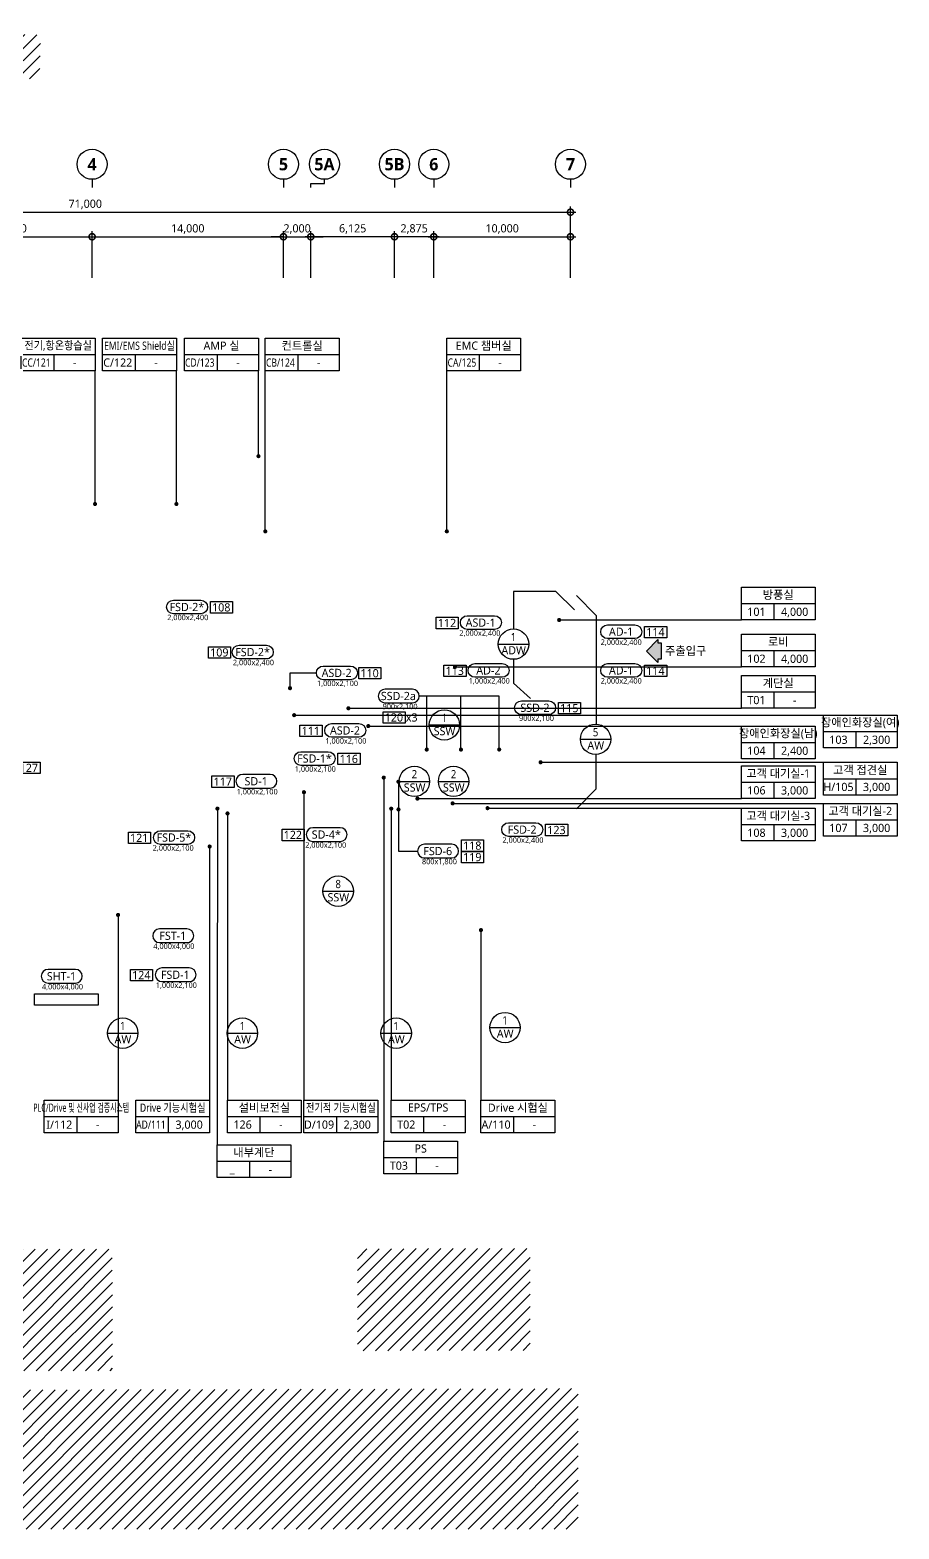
# Model space of a CAD drawing. Header units: millimetres. Extents: x 11266 to 497460, y 4200 to 113820.
# Drawn here: x 72953 to 136540, y 4200 to 113820 of the extents above; entities that cross this region are included whole.
import ezdxf
from ezdxf.enums import TextEntityAlignment as Align

# ---------------------------------------------------------------- set-up
doc = ezdxf.new("R2010")
doc.units = ezdxf.units.MM
doc.header["$LTSCALE"] = 200
doc.layers.get('DEFPOINTS').update_dxf_attribs({"color": 137})
for name, color, linetype, plot in [('# Door 사이즈', 7, 'Continuous', False), ('# 도어 넘버', 3, 'Continuous', False), ('AREA', 30, 'Continuous', False)]:
    doc.layers.add(name, color=color, linetype=linetype, plot=plot)
for name, color, linetype in [('a-TAG-1', 6, 'Continuous'), ('DIM', 7, 'Continuous'), ('HAT', 8, 'Continuous'), ('SYM', 6, 'Continuous'), ('SYM-BUB', 3, 'Continuous'), ('SYM-LEAD', 6, 'Continuous'), ('TEXT', 3, 'Continuous'), ('TEXT-NOTE', 6, 'Continuous')]:
    doc.layers.add(name, color=color, linetype=linetype)
doc.styles.add('$0$스타일1', font='malgun.ttf')
doc.styles.add('ARIAL', font='malgun.ttf')
doc.styles.add('S1', font='malgun.ttf')
doc.styles.add('맑은고딕B', font='malgunbd.ttf')
doc.styles.add('스타일1', font='malgun.ttf')
doc.styles.add('스타일2', font='malgunbd.ttf')
doc.dimstyles.new('CJA', dxfattribs={"dimscale": 300, "dimtxt": 2.7, "dimasz": 1, "dimexe": 2, "dimexo": 3, "dimgap": 1, "dimtad": 1, "dimdec": 0, "dimzin": 1, "dimdsep": 46, "dimlunit": 6, "dimtxsty": '$0$스타일1', "dimblk": 'CJDOT', "dimcen": 0.09, "dimdle": 1, "dimclrd": 256, "dimclre": 256, "dimclrt": 3, "dimadec": 0, "dimazin": 0, "dimtfac": 1, "dimtdec": 0, "dimtix": 1, "dimtmove": 2, "dimatfit": 3, "dimldrblk": 'CJDOT', "dimfxl": 1, "dimtolj": 1, "dimtzin": 1, "dimarcsym": 0})
doc.dimstyles.new('DIM-QD 1', dxfattribs={"dimtxt": 3, "dimasz": 1.5, "dimexe": 1, "dimexo": 0, "dimgap": 1, "dimtad": 1, "dimdec": 3, "dimdsep": 46, "dimlunit": 6, "dimtxsty": '$0$스타일1', "dimblk1": 'ARCHTICK', "dimblk2": 'ARCHTICK', "dimsah": 1, "dimcen": 0, "dimclrd": 256, "dimclre": 256, "dimclrt": 3, "dimazin": 2, "dimtfac": 1, "dimtdec": 3, "dimtix": 1, "dimtmove": 2, "dimatfit": 3, "dimldrblk": 'ARCHTICK', "dimfxl": 1, "dimtolj": 1, "dimtzin": 0, "dimarcsym": 0})
pattern_1 = [(45, (-42296.06, -85576.2), (-449.0128, 449.0128), [])]

# ---------------------------------------------------------------- blocks, each defined once
blk = doc.blocks.new('DN')
at = {"layer": 'SYM', "color": 6}
blk.add_lwpolyline([(12.5, 0.17, 1), (12.5, 5.17), (2.5, 5.17, 1), (2.5, 0.17)], format="xyb", close=True, dxfattribs=at)
at = {"layer": 'SYM', "color": 3, "style": '스타일1'}
blk.add_attdef('FSD-1', text='', height=3, dxfattribs=at).set_placement((7.37, 2.67), align=Align.MIDDLE_CENTER)
blk = doc.blocks.new('_ARCHTICK')
at = {"color": 0, "linetype": 'ByBlock', "const_width": 0.15}
blk.add_lwpolyline([(-0.5, -0.5), (0.5, 0.5)], dxfattribs=at)
blk = doc.blocks.new('dor&win')
at = {"layer": 'a-TAG-1', "ltscale": 0.2}
blk.add_line((-5.5, 0), (5.5, 0), dxfattribs=at)
blk.add_circle((0, 0), 5.5, dxfattribs=at)
at = {"layer": 'a-TAG-1', "color": 3, "style": 'ARIAL'}
for tag, p in [('1', (0, 2.58)), ('FSD', (0.07, -2.22))]:
    blk.add_attdef(tag, text='', height=3, dxfattribs=at).set_placement(p, align=Align.MIDDLE_CENTER)
blk = doc.blocks.new('room')
at = {"layer": 'TEXT-NOTE'}
for p, q in [((0, 0), (0, 12)), ((0, 12), (27, 12)), ((27, 12), (27, 0)), ((0, 6), (27, 6)), ((12, 0), (12, 6)), ((27, 0), (0, 0))]:
    blk.add_line(p, q, dxfattribs=at)
at = {"layer": 'TEXT-NOTE', "color": 3, "style": '스타일1'}
for tag, p in [('실명', (13.5, 9.28)), ('101', (5.53, 3.02)), ('2400', (19.5, 3))]:
    blk.add_attdef(tag, text='', height=3, dxfattribs=at).set_placement(p, align=Align.MIDDLE)
blk = doc.blocks.new('1F-H')
at = {"layer": 'HAT'}
h = blk.add_hatch(dxfattribs=at)
h.set_pattern_fill('ANSI31', color=256, scale=200)
h.set_pattern_definition([(45, (-41500, -85900), (-449.0128, 449.0128), [])])
h.paths.add_polyline_path([(32238, 27552), (17609, 27920), (17523, 23353), (29221, 23059), (29255, 24399), (32157, 24326)])
h = blk.add_hatch(dxfattribs=at)
h.set_pattern_fill('ANSI31', color=256, scale=200)
h.set_pattern_definition(pattern_1)
h.paths.add_polyline_path([(24362, -61254), (37474, -61225), (37494, -70124), (24382, -70153)])
h = blk.add_hatch(dxfattribs=at)
h.set_pattern_fill('ANSI31', color=256, scale=200)
h.set_pattern_definition(pattern_1)
h.paths.add_polyline_path([(55404, -61207), (68045, -61179), (68062, -68636), (55421, -68664)])
h = blk.add_hatch(dxfattribs=at)
h.set_pattern_fill('ANSI31', color=256, scale=200)
h.set_pattern_definition([(45, (-41403.44, 32900), (-449.0128, 449.0128), [])])
h.paths.add_polyline_path([(71570, -71430), (-29797, -71656), (-29774, -81700), (71567, -81700)])
blk = doc.blocks.new('0010')
at = {"layer": 'SYM'}
blk.add_hatch(color=1, dxfattribs=at).paths.add_polyline_path([(-135807, 344538), (-136507, 343838), (-136307, 343838), (-136307, 343638), (-135307, 343638), (-135307, 343838), (-135107, 343838)])
at = {"layer": 'SYM', "color": 1}
blk.add_lwpolyline([(-136307, 343638), (-136307, 343838), (-136507, 343838), (-135807, 344538), (-135107, 343838), (-135307, 343838), (-135307, 343638)], close=True, dxfattribs=at)
blk = doc.blocks.new('_DotSmall')
at = {"color": 0, "linetype": 'ByBlock', "const_width": 0.5}
blk.add_lwpolyline([(-0.0625, 0, 1), (0.0625, 0, 1)], format="xyb", close=True, dxfattribs=at)
blk = doc.blocks.new('*D24')
at = {"layer": 'DEFPOINTS', "color": 0, "transparency": 16777216}
for p in [(449696, 100176), (378696, 94776), (449696, 94776)]:
    blk.add_point(p, dxfattribs=at)
at = {"layer": 'DIM', "color": 7, "lineweight": -2, "transparency": 16777216}
for p, q in [((378296, 100176), (450096, 100176)), ((378696, 95376), (378696, 100576)), ((449696, 95376), (449696, 100576))]:
    blk.add_line(p, q, dxfattribs=at)
at = {"layer": 'DIM', "color": 7, "lineweight": -2, "transparency": 16777216, "xscale": 900, "yscale": 900, "zscale": 900, "rotation": 180}
blk.add_blockref('_DotSmall', (378696, 100176), dxfattribs=at)
at = {"layer": 'DIM', "color": 7, "lineweight": -2, "transparency": 16777216, "xscale": 900, "yscale": 900, "zscale": 900}
blk.add_blockref('_DotSmall', (449696, 100176), dxfattribs=at)
at = {"layer": 'DIM', "color": 3, "transparency": 16777216, "insert": (414196, 100738), "char_height": 600, "attachment_point": 5, "style": '스타일1'}
blk.add_mtext('\\A1;71,000', dxfattribs=at)
blk = doc.blocks.new('CJDOT')
blk.add_line((-2, 0), (2, 0))
at = {"const_width": 0.5}
blk.add_lwpolyline([(-0.25, 0, 1), (0.25, 0, 1)], format="xyb", close=True, dxfattribs=at)
blk = doc.blocks.new('NEW_BUB')
at = {"layer": 'SYM-BUB', "color": 6}
blk.add_line((0, 3), (0, 0), dxfattribs=at)
blk.add_circle((0, 8.5), 5.5, dxfattribs=at)
at = {"layer": 'SYM-BUB', "color": 3, "style": '스타일2'}
blk.add_attdef('X', text='', height=4.5, dxfattribs=at).set_placement((0, 8.5), align=Align.MIDDLE)
blk = doc.blocks.new('*D25')
at = {"layer": 'DEFPOINTS', "color": 0, "transparency": 16777216}
for p in [(430696, 98376), (428696, 94776), (430696, 94776)]:
    blk.add_point(p, dxfattribs=at)
at = {"layer": 'DIM', "color": 7, "lineweight": -2, "transparency": 16777216}
for p, q in [((428696, 95376), (428696, 98776)), ((430696, 95376), (430696, 98776)), ((428696, 98376), (427796, 98376)), ((428696, 98376), (430696, 98376)), ((430696, 98376), (431596, 98376))]:
    blk.add_line(p, q, dxfattribs=at)
at = {"layer": 'DIM', "color": 7, "lineweight": -2, "transparency": 16777216, "xscale": 900, "yscale": 900, "zscale": 900}
blk.add_blockref('_DotSmall', (428696, 98376), dxfattribs=at)
at = {"layer": 'DIM', "color": 7, "lineweight": -2, "transparency": 16777216, "xscale": 900, "yscale": 900, "zscale": 900, "rotation": 180}
blk.add_blockref('_DotSmall', (430696, 98376), dxfattribs=at)
at = {"layer": 'DIM', "color": 3, "transparency": 16777216, "insert": (429696, 98937), "char_height": 600, "attachment_point": 5, "style": '스타일1'}
blk.add_mtext('\\A1;2,000', dxfattribs=at)
blk = doc.blocks.new('*D26')
at = {"layer": 'DEFPOINTS', "color": 0, "transparency": 16777216}
for p in [(428696, 98376), (414696, 94776), (428696, 94776)]:
    blk.add_point(p, dxfattribs=at)
at = {"layer": 'DIM', "color": 7, "lineweight": -2, "transparency": 16777216}
for p, q in [((414696, 95376), (414696, 98776)), ((428696, 95376), (428696, 98776)), ((414296, 98376), (429096, 98376))]:
    blk.add_line(p, q, dxfattribs=at)
at = {"layer": 'DIM', "color": 7, "lineweight": -2, "transparency": 16777216, "xscale": 900, "yscale": 900, "zscale": 900, "rotation": 180}
blk.add_blockref('_DotSmall', (414696, 98376), dxfattribs=at)
at = {"layer": 'DIM', "color": 7, "lineweight": -2, "transparency": 16777216, "xscale": 900, "yscale": 900, "zscale": 900}
blk.add_blockref('_DotSmall', (428696, 98376), dxfattribs=at)
at = {"layer": 'DIM', "color": 3, "transparency": 16777216, "insert": (421696, 98938), "char_height": 600, "attachment_point": 5, "style": '스타일1'}
blk.add_mtext('\\A1;14,000', dxfattribs=at)
blk = doc.blocks.new('*D27')
at = {"layer": 'DEFPOINTS', "color": 0, "transparency": 16777216}
for p in [(414696, 98376), (402696, 94776), (414696, 94776)]:
    blk.add_point(p, dxfattribs=at)
at = {"layer": 'DIM', "color": 7, "lineweight": -2, "transparency": 16777216}
for p, q in [((402696, 95376), (402696, 98776)), ((414696, 95376), (414696, 98776)), ((402296, 98376), (415096, 98376))]:
    blk.add_line(p, q, dxfattribs=at)
at = {"layer": 'DIM', "color": 7, "lineweight": -2, "transparency": 16777216, "xscale": 900, "yscale": 900, "zscale": 900, "rotation": 180}
blk.add_blockref('_DotSmall', (402696, 98376), dxfattribs=at)
at = {"layer": 'DIM', "color": 7, "lineweight": -2, "transparency": 16777216, "xscale": 900, "yscale": 900, "zscale": 900}
blk.add_blockref('_DotSmall', (414696, 98376), dxfattribs=at)
at = {"layer": 'DIM', "color": 3, "transparency": 16777216, "insert": (408696, 98938), "char_height": 600, "attachment_point": 5, "style": '스타일1'}
blk.add_mtext('\\A1;12,000', dxfattribs=at)
blk = doc.blocks.new('*D30')
at = {"layer": 'DEFPOINTS', "color": 0, "transparency": 16777216}
for p in [(430696, 98376), (430696, 94776), (436821, 94776)]:
    blk.add_point(p, dxfattribs=at)
at = {"layer": 'DIM', "color": 7, "lineweight": -2, "transparency": 16777216}
for p, q in [((430696, 95376), (430696, 98776)), ((436821, 95376), (436821, 98776)), ((437221, 98376), (430296, 98376))]:
    blk.add_line(p, q, dxfattribs=at)
at = {"layer": 'DIM', "color": 7, "lineweight": -2, "transparency": 16777216, "xscale": 900, "yscale": 900, "zscale": 900, "rotation": 180}
blk.add_blockref('_DotSmall', (430696, 98376), dxfattribs=at)
at = {"layer": 'DIM', "color": 7, "lineweight": -2, "transparency": 16777216, "xscale": 900, "yscale": 900, "zscale": 900}
blk.add_blockref('_DotSmall', (436821, 98376), dxfattribs=at)
at = {"layer": 'DIM', "color": 3, "transparency": 16777216, "insert": (433759, 98938), "char_height": 600, "attachment_point": 5, "style": '스타일1'}
blk.add_mtext('\\A1;6,125', dxfattribs=at)
blk = doc.blocks.new('*D31')
at = {"layer": 'DEFPOINTS', "color": 0, "transparency": 16777216}
for p in [(436821, 98376), (436821, 94776), (439696, 94776)]:
    blk.add_point(p, dxfattribs=at)
at = {"layer": 'DIM', "color": 7, "lineweight": -2, "transparency": 16777216}
for p, q in [((436821, 95376), (436821, 98776)), ((439696, 95376), (439696, 98776)), ((440096, 98376), (436421, 98376))]:
    blk.add_line(p, q, dxfattribs=at)
at = {"layer": 'DIM', "color": 7, "lineweight": -2, "transparency": 16777216, "xscale": 900, "yscale": 900, "zscale": 900, "rotation": 180}
blk.add_blockref('_DotSmall', (436821, 98376), dxfattribs=at)
at = {"layer": 'DIM', "color": 7, "lineweight": -2, "transparency": 16777216, "xscale": 900, "yscale": 900, "zscale": 900}
blk.add_blockref('_DotSmall', (439696, 98376), dxfattribs=at)
at = {"layer": 'DIM', "color": 3, "transparency": 16777216, "insert": (438259, 98937), "char_height": 600, "attachment_point": 5, "style": '스타일1'}
blk.add_mtext('\\A1;2,875', dxfattribs=at)
blk = doc.blocks.new('*D33')
at = {"layer": 'DEFPOINTS', "color": 0, "transparency": 16777216}
for p in [(449696, 98376), (439696, 94776), (449696, 94776)]:
    blk.add_point(p, dxfattribs=at)
at = {"layer": 'DIM', "color": 7, "lineweight": -2, "transparency": 16777216}
for p, q in [((439696, 95376), (439696, 98776)), ((449696, 95376), (449696, 98776)), ((439296, 98376), (450096, 98376))]:
    blk.add_line(p, q, dxfattribs=at)
at = {"layer": 'DIM', "color": 7, "lineweight": -2, "transparency": 16777216, "xscale": 900, "yscale": 900, "zscale": 900, "rotation": 180}
blk.add_blockref('_DotSmall', (439696, 98376), dxfattribs=at)
at = {"layer": 'DIM', "color": 7, "lineweight": -2, "transparency": 16777216, "xscale": 900, "yscale": 900, "zscale": 900}
blk.add_blockref('_DotSmall', (449696, 98376), dxfattribs=at)
at = {"layer": 'DIM', "color": 3, "transparency": 16777216, "insert": (444696, 98938), "char_height": 600, "attachment_point": 5, "style": '스타일1'}
blk.add_mtext('\\A1;10,000', dxfattribs=at)
blk = doc.blocks.new('1F DOOR NUMBER')
at = {"layer": '# 도어 넘버', "flags": 128}
for points in [[(46277, 29117), (46277, 28277), (44658, 28277), (44658, 29117)], [(62795, 27975), (62795, 27135), (61176, 27135), (61176, 27975)], [(78044, 27309), (78044, 26469), (76425, 26469), (76425, 27309)], [(46136, 25822), (46136, 24982), (44517, 24982), (44517, 25822)], [(57130, 24300), (57130, 23460), (55510, 23460), (55510, 24300)], [(63358, 24480), (63358, 23640), (61739, 23640), (61739, 24480)], [(78044, 24480), (78044, 23640), (76425, 23640), (76425, 24480)], [(58909, 21069), (58909, 20229), (57290, 20229), (57290, 21069)], [(71742, 21749), (71742, 20909), (70122, 20909), (70122, 21749)], [(52829, 20089), (52829, 19249), (51209, 19249), (51209, 20089)], [(55610, 18037), (55610, 17197), (53990, 17197), (53990, 18037)], [(32200, 17383), (32200, 16543), (30581, 16543), (30581, 17383)], [(46389, 16374), (46389, 15534), (44770, 15534), (44770, 16374)], [(40271, 12259), (40271, 11419), (38652, 11419), (38652, 12259)], [(51516, 12477), (51516, 11637), (49896, 11637), (49896, 12477)], [(70803, 12837), (70803, 11997), (69184, 11997), (69184, 12837)], [(64643, 11696), (64643, 10856), (63024, 10856), (63024, 11696)], [(64643, 10856), (64643, 10016), (63024, 10016), (63024, 10856)], [(40429, 2225), (40429, 1385), (38809, 1385), (38809, 2225)]]:
    blk.add_lwpolyline(points, close=True, dxfattribs=at)
at = {"layer": 'DEFPOINTS', "flags": 128}
blk.add_lwpolyline([(36444, 448), (36444, -392), (31773, -392), (31773, 448)], close=True, dxfattribs=at)
at = {"layer": '# 도어 넘버', "style": '스타일1'}
for s, p in [('108', (44778, 28397)), ('112', (61296, 27255)), ('114', (76545, 26589)), ('109', (44637, 25102)), ('110', (55630, 23580)), ('113', (61859, 23760)), ('114', (76545, 23760)), ('120 x3', (57410, 20349)), ('115', (70242, 21029)), ('111', (51329, 19369)), ('116', (54110, 17317)), ('127', (30701, 16663)), ('117', (44890, 15654)), ('121', (38772, 11539)), ('122', (50016, 11757)), ('123', (69304, 12117)), ('118', (63144, 10976)), ('119', (63144, 10136)), ('124', (38929, 1505))]:
    blk.add_text(s, height=600, dxfattribs=at).set_placement(p)
blk = doc.blocks.new('축열_1층')
at = {"layer": 'SYM-BUB', "color": 6}
blk.add_lwpolyline([(-19000, 7200), (-19000, 7500), (-18000, 7500), (-18000, 7800)], dxfattribs=at)
blk.add_circle((-18000, 8900), 1100, dxfattribs=at)
at = {"layer": 'SYM-BUB'}
ref = blk.add_blockref('NEW_BUB', (-35000, 7200), dxfattribs=dict(at, xscale=200.0000000000001, yscale=200.0000000000001, zscale=200.0000000000001))
ref.add_attrib('X', '4', dxfattribs={"color": 3, "height": 900, "style": '맑은고딕B'}).set_placement((-35000, 8900), align=Align.MIDDLE)
ref = blk.add_blockref('NEW_BUB', (-21000, 7200), dxfattribs=dict(at, xscale=200.0000000000001, yscale=200.0000000000001, zscale=200.0000000000001))
ref.add_attrib('X', '5', dxfattribs={"color": 3, "height": 900, "style": '맑은고딕B'}).set_placement((-21000, 8900), align=Align.MIDDLE)
ref = blk.add_blockref('NEW_BUB', (-12875, 7200), dxfattribs=dict(at, xscale=200.0000000000001, yscale=200.0000000000001, zscale=200.0000000000001))
ref.add_attrib('X', '5B', dxfattribs={"color": 3, "height": 900, "style": '맑은고딕B'}).set_placement((-12875, 8900), align=Align.MIDDLE)
ref = blk.add_blockref('NEW_BUB', (-10000, 7200), dxfattribs=dict(at, xscale=200.0000000000001, yscale=200.0000000000001, zscale=200.0000000000001))
ref.add_attrib('X', '6', dxfattribs={"color": 3, "height": 900, "style": '맑은고딕B'}).set_placement((-10000, 8900), align=Align.MIDDLE)
ref = blk.add_blockref('NEW_BUB', (0, 7200), dxfattribs=dict(at, xscale=200.0000000000001, yscale=200.0000000000001, zscale=200.0000000000001))
ref.add_attrib('X', '7', dxfattribs={"color": 3, "height": 900, "style": '맑은고딕B'}).set_placement((0, 8900), align=Align.MIDDLE)
at = {"layer": 'SYM-BUB', "color": 3, "style": '맑은고딕B'}
blk.add_attdef('5A', text='', height=900, dxfattribs=at).set_placement((-18000, 8900), align=Align.MIDDLE)
at = {"layer": 'DIM'}
dim = blk.add_linear_dim(base=(0, 5400), p1=(-71000, 0), p2=(0, 0), angle=180, dimstyle='CJA', override={"dimscale": 200, "dimtxt": 3, "dimasz": 4.5, "dimtxsty": '스타일1', "dimblk1": 'DotSmall', "dimblk2": 'DotSmall', "dimsah": 1, "dimdle": 2, "dimclrd": 7, "dimclre": 7}, dxfattribs=at)
dim.commit()
dim.dimension.update_dxf_attribs({"geometry": '*D24', "text_midpoint": (-35500, 5962), "dimtype": 128, "insert": (-449696.1, -94776.2)})
for base, p1, p2, picture, middle in [((-35000, 3600), (-47000, 0), (-35000, 0), '*D27', (-41000, 4162)), ((-21000, 3600), (-35000, 0), (-21000, 0), '*D26', (-28000, 4162)), ((-19000, 3600), (-21000, 0), (-19000, 0), '*D25', (-20000, 4160.3)), ((0, 3600), (-10000, 0), (0, 0), '*D33', (-5000, 4162))]:
    dim = blk.add_linear_dim(base=base, p1=p1, p2=p2, dimstyle='CJA', override={"dimscale": 200, "dimtxt": 3, "dimasz": 4.5, "dimtxsty": '스타일1', "dimblk1": 'DotSmall', "dimblk2": 'DotSmall', "dimsah": 1, "dimdle": 2, "dimclrd": 7, "dimclre": 7}, dxfattribs=at)
    dim.commit()
    dim.dimension.update_dxf_attribs({"geometry": picture, "text_midpoint": middle, "insert": (-449696.1, -94776.2)})
for base, p1, p2, picture, middle in [((-19000, 3600), (-12875, 0), (-19000, 0), '*D30', (-15937.5, 4162)), ((-12875, 3600), (-10000, 0), (-12875, 0), '*D31', (-11437.5, 4160.3))]:
    dim = blk.add_linear_dim(base=base, p1=p1, p2=p2, angle=180, dimstyle='CJA', override={"dimscale": 200, "dimtxt": 3, "dimasz": 4.5, "dimtxsty": '스타일1', "dimblk1": 'DotSmall', "dimblk2": 'DotSmall', "dimsah": 1, "dimdle": 2, "dimclrd": 7, "dimclre": 7}, dxfattribs=at)
    dim.commit()
    dim.dimension.update_dxf_attribs({"geometry": picture, "text_midpoint": middle, "insert": (-449696.1, -94776.2)})

msp = doc.modelspace()

# ---------------------------------------------------------------- linework, layer by layer
at = {"layer": 'a-TAG-1'}
for points in [[(112785, 71412), (111431, 72765), (108331, 72765), (108331, 70021)], [(112935, 72465), (114391, 71009), (114391, 63058)], [(108331, 67798), (108331, 66054), (109585, 64930)], [(112935, 56870), (114391, 58326), (114391, 60839)]]:
    msp.add_lwpolyline(points, dxfattribs=at)

# ---------------------------------------------------------------- block references
at = {"layer": '# Door 사이즈'}
msp.add_blockref('1F DOOR NUMBER', (41500, 42900), dxfattribs=at)
msp.add_blockref('축열_1층', (112500, 95100)).add_auto_attribs({'5A': '5A'})
at = {"layer": 'a-TAG-1'}
ref = msp.add_blockref('dor&win', (108331, 68909), dxfattribs=dict(at, xscale=202.0202020198728, yscale=202.0202020198728, zscale=202.0202020198728))
ref.add_attrib('1', '1', dxfattribs={"color": 3, "height": 600, "style": 'S1', "width": 0.9}).set_placement((108331, 69431), align=Align.MIDDLE_CENTER)
ref.add_attrib('FSD', 'ADW', dxfattribs={"color": 3, "height": 600, "style": 'S1'}).set_placement((108345, 68460), align=Align.MIDDLE_CENTER)
ref = msp.add_blockref('dor&win', (103274, 62997), dxfattribs=dict(at, xscale=202.0202020198728, yscale=202.0202020198728, zscale=202.0202020198728))
ref.add_attrib('1', '1', dxfattribs={"color": 3, "height": 600, "style": 'S1', "width": 0.9}).set_placement((103274, 63519), align=Align.MIDDLE_CENTER)
ref.add_attrib('FSD', 'SSW', dxfattribs={"color": 3, "height": 600, "style": 'S1'}).set_placement((103288, 62548), align=Align.MIDDLE_CENTER)
ref = msp.add_blockref('dor&win', (114336, 61949), dxfattribs=dict(at, xscale=202.0202020198728, yscale=202.0202020198728, zscale=202.0202020198728))
ref.add_attrib('1', '5', dxfattribs={"color": 3, "height": 600, "style": 'S1', "width": 0.9}).set_placement((114336, 62471), align=Align.MIDDLE_CENTER)
ref.add_attrib('FSD', 'AW', dxfattribs={"color": 3, "height": 600, "style": 'S1'}).set_placement((114350, 61500), align=Align.MIDDLE_CENTER)
ref = msp.add_blockref('dor&win', (101083, 58875), dxfattribs=dict(at, xscale=202.0202020198728, yscale=202.0202020198728, zscale=202.0202020198728))
ref.add_attrib('1', '2', dxfattribs={"color": 3, "height": 600, "style": 'S1', "width": 0.9}).set_placement((101083, 59397), align=Align.MIDDLE_CENTER)
ref.add_attrib('FSD', 'SSW', dxfattribs={"color": 3, "height": 600, "style": 'S1'}).set_placement((101097, 58426), align=Align.MIDDLE_CENTER)
ref = msp.add_blockref('dor&win', (103947, 58875), dxfattribs=dict(at, xscale=202.0202020198728, yscale=202.0202020198728, zscale=202.0202020198728))
ref.add_attrib('1', '2', dxfattribs={"color": 3, "height": 600, "style": 'S1', "width": 0.9}).set_placement((103947, 59397), align=Align.MIDDLE_CENTER)
ref.add_attrib('FSD', 'SSW', dxfattribs={"color": 3, "height": 600, "style": 'S1'}).set_placement((103961, 58426), align=Align.MIDDLE_CENTER)
ref = msp.add_blockref('dor&win', (95503, 50846), dxfattribs=dict(at, xscale=202.0202020198728, yscale=202.0202020198728, zscale=202.0202020198728))
ref.add_attrib('1', '8', dxfattribs={"color": 3, "height": 600, "style": 'S1', "width": 0.9}).set_placement((95503, 51368), align=Align.MIDDLE_CENTER)
ref.add_attrib('FSD', 'SSW', dxfattribs={"color": 3, "height": 600, "style": 'S1'}).set_placement((95516, 50397), align=Align.MIDDLE_CENTER)
ref = msp.add_blockref('dor&win', (107710, 40868), dxfattribs=dict(at, xscale=202.0202020198728, yscale=202.0202020198728, zscale=202.0202020198728))
ref.add_attrib('1', '1', dxfattribs={"color": 3, "height": 600, "style": 'S1', "width": 0.9}).set_placement((107710, 41390), align=Align.MIDDLE_CENTER)
ref.add_attrib('FSD', 'AW', dxfattribs={"color": 3, "height": 600, "style": 'S1'}).set_placement((107723, 40419), align=Align.MIDDLE_CENTER)
ref = msp.add_blockref('dor&win', (79741, 40459), dxfattribs=dict(at, xscale=202.0202020198728, yscale=202.0202020198728, zscale=202.0202020198728))
ref.add_attrib('1', '1', dxfattribs={"color": 3, "height": 600, "style": 'S1', "width": 0.9}).set_placement((79741, 40981), align=Align.MIDDLE_CENTER)
ref.add_attrib('FSD', 'AW', dxfattribs={"color": 3, "height": 600, "style": 'S1'}).set_placement((79755, 40010), align=Align.MIDDLE_CENTER)
ref = msp.add_blockref('dor&win', (88496, 40459), dxfattribs=dict(at, xscale=202.0202020198728, yscale=202.0202020198728, zscale=202.0202020198728))
ref.add_attrib('1', '1', dxfattribs={"color": 3, "height": 600, "style": 'S1', "width": 0.9}).set_placement((88496, 40981), align=Align.MIDDLE_CENTER)
ref.add_attrib('FSD', 'AW', dxfattribs={"color": 3, "height": 600, "style": 'S1'}).set_placement((88510, 40010), align=Align.MIDDLE_CENTER)
ref = msp.add_blockref('dor&win', (99746, 40459), dxfattribs=dict(at, xscale=202.0202020198728, yscale=202.0202020198728, zscale=202.0202020198728))
ref.add_attrib('1', '1', dxfattribs={"color": 3, "height": 600, "style": 'S1', "width": 0.9}).set_placement((99746, 40981), align=Align.MIDDLE_CENTER)
ref.add_attrib('FSD', 'AW', dxfattribs={"color": 3, "height": 600, "style": 'S1'}).set_placement((99760, 40010), align=Align.MIDDLE_CENTER)
at = {"layer": 'AREA'}
msp.add_blockref('1F-H', (41500, 85900), dxfattribs=at)
at = {"layer": 'SYM'}
ref = msp.add_blockref('DN', (85949, 71090), dxfattribs=dict(at, xscale=-200.0000000000001, yscale=200.0000000000001, zscale=200.0000000000001))
ref.add_attrib('1-FSD', 'FSD-2*', dxfattribs={"color": 3, "height": 600, "style": '스타일1'}).set_placement((84436, 71625), align=Align.MIDDLE_CENTER)
ref = msp.add_blockref('DN', (107443, 69948), dxfattribs=dict(at, xscale=-200.0000000000001, yscale=200.0000000000001, zscale=200.0000000000001))
ref.add_attrib('1-FSD', 'ASD-1', dxfattribs={"color": 3, "height": 600, "style": '스타일1'}).set_placement((105930, 70482), align=Align.MIDDLE_CENTER)
ref = msp.add_blockref('DN', (117716, 69282), dxfattribs=dict(at, xscale=-200.0000000000001, yscale=200.0000000000001, zscale=200.0000000000001))
ref.add_attrib('1-FSD', 'AD-1', dxfattribs={"color": 3, "height": 600, "style": '스타일1'}).set_placement((116202, 69817), align=Align.MIDDLE_CENTER)
at = {"layer": 'SYM', "xscale": 1.2, "yscale": 1.2, "zscale": 1.2, "rotation": 90}
msp.add_blockref('0010', (531499, 231369), dxfattribs=at)
at = {"layer": 'SYM'}
ref = msp.add_blockref('DN', (90754, 67795), dxfattribs=dict(at, xscale=-200.0000000000001, yscale=200.0000000000001, zscale=200.0000000000001))
ref.add_attrib('1-FSD', 'FSD-2*', dxfattribs={"color": 3, "height": 600, "style": '스타일1'}).set_placement((89241, 68330), align=Align.MIDDLE_CENTER)
ref = msp.add_blockref('DN', (96906, 66268), dxfattribs=dict(at, xscale=-200.0000000000001, yscale=200.0000000000001, zscale=200.0000000000001))
ref.add_attrib('1-FSD', 'ASD-2', dxfattribs={"color": 3, "height": 600, "style": '스타일1'}).set_placement((95393, 66803), align=Align.MIDDLE_CENTER)
ref = msp.add_blockref('DN', (108006, 66453), dxfattribs=dict(at, xscale=-200.0000000000001, yscale=200.0000000000001, zscale=200.0000000000001))
ref.add_attrib('1-FSD', 'AD-2', dxfattribs={"color": 3, "height": 600, "style": '스타일1'}).set_placement((106493, 66988), align=Align.MIDDLE_CENTER)
ref = msp.add_blockref('DN', (117716, 66453), dxfattribs=dict(at, xscale=-200.0000000000001, yscale=200.0000000000001, zscale=200.0000000000001))
ref.add_attrib('1-FSD', 'AD-1', dxfattribs={"color": 3, "height": 600, "style": '스타일1'}).set_placement((116202, 66988), align=Align.MIDDLE_CENTER)
ref = msp.add_blockref('DN', (98435, 64581), dxfattribs=dict(at, xscale=200.0000000000001, yscale=200.0000000000001, zscale=200.0000000000001))
ref.add_attrib('1-FSD', 'SSD-2a', dxfattribs={"color": 3, "height": 600, "style": '스타일1'}).set_placement((99909, 65116), align=Align.MIDDLE_CENTER)
ref = msp.add_blockref('DN', (111413, 63722), dxfattribs=dict(at, xscale=-200.0000000000001, yscale=200.0000000000001, zscale=200.0000000000001))
ref.add_attrib('1-FSD', 'SSD-2', dxfattribs={"color": 3, "height": 600, "style": '스타일1'}).set_placement((109900, 64257), align=Align.MIDDLE_CENTER)
ref = msp.add_blockref('DN', (97517, 62061), dxfattribs=dict(at, xscale=-200.0000000000001, yscale=200.0000000000001, zscale=200.0000000000001))
ref.add_attrib('1-FSD', 'ASD-2', dxfattribs={"color": 3, "height": 600, "style": '스타일1'}).set_placement((96004, 62596), align=Align.MIDDLE_CENTER)
ref = msp.add_blockref('DN', (95281, 60009), dxfattribs=dict(at, xscale=-200.0000000000001, yscale=200.0000000000001, zscale=200.0000000000001))
ref.add_attrib('1-FSD', 'FSD-1*', dxfattribs={"color": 3, "height": 600, "style": '스타일1'}).set_placement((93768, 60544), align=Align.MIDDLE_CENTER)
ref = msp.add_blockref('DN', (88027, 58347), dxfattribs=dict(at, xscale=200.0000000000001, yscale=200.0000000000001, zscale=200.0000000000001))
ref.add_attrib('1-FSD', 'SD-1', dxfattribs={"color": 3, "height": 600, "style": '스타일1'}).set_placement((89501, 58882), align=Align.MIDDLE_CENTER)
ref = msp.add_blockref('DN', (84997, 54232), dxfattribs=dict(at, xscale=-200.0000000000001, yscale=200.0000000000001, zscale=200.0000000000001))
ref.add_attrib('1-FSD', 'FSD-5*', dxfattribs={"color": 3, "height": 600, "style": '스타일1'}).set_placement((83484, 54766), align=Align.MIDDLE_CENTER)
ref = msp.add_blockref('DN', (93159, 54449), dxfattribs=dict(at, xscale=200.0000000000001, yscale=200.0000000000001, zscale=200.0000000000001))
ref.add_attrib('1-FSD', 'SD-4*', dxfattribs={"color": 3, "height": 600, "style": '스타일1'}).set_placement((94634, 54984), align=Align.MIDDLE_CENTER)
ref = msp.add_blockref('DN', (110475, 54810), dxfattribs=dict(at, xscale=-200.0000000000001, yscale=200.0000000000001, zscale=200.0000000000001))
ref.add_attrib('1-FSD', 'FSD-2', dxfattribs={"color": 3, "height": 600, "style": '스타일1'}).set_placement((108962, 55345), align=Align.MIDDLE_CENTER)
ref = msp.add_blockref('DN', (101315, 53243), dxfattribs=dict(at, xscale=200.0000000000001, yscale=200.0000000000001, zscale=200.0000000000001))
ref.add_attrib('1-FSD', 'FSD-6', dxfattribs={"color": 3, "height": 600, "style": '스타일1'}).set_placement((102789, 53778), align=Align.MIDDLE_CENTER)
ref = msp.add_blockref('DN', (81931, 47051), dxfattribs=dict(at, xscale=200.0000000000001, yscale=200.0000000000001, zscale=200.0000000000001))
ref.add_attrib('1-FSD', 'FST-1', dxfattribs={"color": 3, "height": 600, "style": '스타일1'}).set_placement((83405, 47585), align=Align.MIDDLE_CENTER)
ref = msp.add_blockref('DN', (73784, 44087), dxfattribs=dict(at, xscale=200.0000000000001, yscale=200.0000000000001, zscale=200.0000000000001))
ref.add_attrib('1-FSD', 'SHT-1', dxfattribs={"color": 3, "height": 600, "style": '스타일1'}).set_placement((75258, 44622), align=Align.MIDDLE_CENTER)
ref = msp.add_blockref('DN', (82113, 44198), dxfattribs=dict(at, xscale=200.0000000000001, yscale=200.0000000000001, zscale=200.0000000000001))
ref.add_attrib('1-FSD', 'FSD-1', dxfattribs={"color": 3, "height": 600, "style": '스타일1'}).set_placement((83587, 44733), align=Align.MIDDLE_CENTER)
at = {"layer": 'TEXT-NOTE'}
ref = msp.add_blockref('room', (72315, 88895), dxfattribs=dict(at, xscale=200, yscale=200, zscale=200))
ref.add_attrib('2400', '-', dxfattribs={"color": 3, "height": 600, "style": '스타일1'}).set_placement((76215, 89495), align=Align.MIDDLE_CENTER)
ref.add_attrib('101', 'CC/121', dxfattribs={"color": 3, "height": 600, "style": '스타일1', "width": 0.8}).set_placement((73420, 89498), align=Align.MIDDLE)
ref.add_attrib('실명', '전기,항온항습실', dxfattribs={"color": 3, "height": 600, "style": '스타일1', "width": 0.9}).set_placement((75015, 90751), align=Align.MIDDLE)
ref = msp.add_blockref('room', (78271, 88895), dxfattribs=dict(at, xscale=200, yscale=200, zscale=200))
ref.add_attrib('2400', '-', dxfattribs={"color": 3, "height": 600, "style": '스타일1'}).set_placement((82171, 89495), align=Align.MIDDLE_CENTER)
ref.add_attrib('101', 'C/122', dxfattribs={"color": 3, "height": 600, "style": '스타일1'}).set_placement((79376, 89498), align=Align.MIDDLE)
ref.add_attrib('실명', 'EMI/EMS Shield실', dxfattribs={"color": 3, "height": 600, "style": '스타일1', "width": 0.8}).set_placement((80971, 90751), align=Align.MIDDLE)
ref = msp.add_blockref('room', (84271, 88895), dxfattribs=dict(at, xscale=200, yscale=200, zscale=200))
ref.add_attrib('2400', '-', dxfattribs={"color": 3, "height": 600, "style": '스타일1'}).set_placement((88171, 89495), align=Align.MIDDLE_CENTER)
ref.add_attrib('101', 'CD/123', dxfattribs={"color": 3, "height": 600, "style": '스타일1', "width": 0.8}).set_placement((85376, 89498), align=Align.MIDDLE)
ref.add_attrib('실명', 'AMP 실', dxfattribs={"color": 3, "height": 600, "style": '스타일1'}).set_placement((86971, 90751), align=Align.MIDDLE)
ref = msp.add_blockref('room', (90171, 88895), dxfattribs=dict(at, xscale=200, yscale=200, zscale=200))
ref.add_attrib('2400', '-', dxfattribs={"color": 3, "height": 600, "style": '스타일1'}).set_placement((94071, 89495), align=Align.MIDDLE_CENTER)
ref.add_attrib('101', 'CB/124', dxfattribs={"color": 3, "height": 600, "style": '스타일1', "width": 0.8}).set_placement((91276, 89498), align=Align.MIDDLE)
ref.add_attrib('실명', '컨트롤실', dxfattribs={"color": 3, "height": 600, "style": '스타일1'}).set_placement((92871, 90751), align=Align.MIDDLE)
ref = msp.add_blockref('room', (103453, 88895), dxfattribs=dict(at, xscale=200, yscale=200, zscale=200))
ref.add_attrib('2400', '-', dxfattribs={"color": 3, "height": 600, "style": '스타일1'}).set_placement((107353, 89495), align=Align.MIDDLE_CENTER)
ref.add_attrib('101', 'CA/125', dxfattribs={"color": 3, "height": 600, "style": '스타일1', "width": 0.8}).set_placement((104559, 89498), align=Align.MIDDLE)
ref.add_attrib('실명', 'EMC 챔버실', dxfattribs={"color": 3, "height": 600, "style": '스타일1'}).set_placement((106153, 90751), align=Align.MIDDLE)
ref = msp.add_blockref('room', (125002, 70674), dxfattribs=dict(at, xscale=200, yscale=200, zscale=200))
ref.add_attrib('2400', '4,000', dxfattribs={"color": 3, "height": 600, "style": '스타일1'}).set_placement((128902, 71274), align=Align.MIDDLE_CENTER)
ref.add_attrib('101', '101', dxfattribs={"color": 3, "height": 600, "style": '스타일1'}).set_placement((126107, 71277), align=Align.MIDDLE)
ref.add_attrib('실명', '방풍실', dxfattribs={"color": 3, "height": 600, "style": '스타일1'}).set_placement((127702, 72530), align=Align.MIDDLE)
ref = msp.add_blockref('room', (125002, 67239), dxfattribs=dict(at, xscale=200, yscale=200, zscale=200))
ref.add_attrib('2400', '4,000', dxfattribs={"color": 3, "height": 600, "style": '스타일1'}).set_placement((128902, 67839), align=Align.MIDDLE_CENTER)
ref.add_attrib('101', '102', dxfattribs={"color": 3, "height": 600, "style": '스타일1'}).set_placement((126107, 67843), align=Align.MIDDLE)
ref.add_attrib('실명', '로비', dxfattribs={"color": 3, "height": 600, "style": '스타일1'}).set_placement((127702, 69096), align=Align.MIDDLE)
ref = msp.add_blockref('room', (125002, 64216), dxfattribs=dict(at, xscale=200, yscale=200, zscale=200))
ref.add_attrib('2400', '-', dxfattribs={"color": 3, "height": 600, "style": '스타일1'}).set_placement((128902, 64816), align=Align.MIDDLE_CENTER)
ref.add_attrib('101', 'T01', dxfattribs={"color": 3, "height": 600, "style": '스타일1'}).set_placement((126107, 64819), align=Align.MIDDLE)
ref.add_attrib('실명', '계단실', dxfattribs={"color": 3, "height": 600, "style": '스타일1'}).set_placement((127702, 66072), align=Align.MIDDLE)
ref = msp.add_blockref('room', (131002, 61316), dxfattribs=dict(at, xscale=200, yscale=200, zscale=200))
ref.add_attrib('2400', '2,300', dxfattribs={"color": 3, "height": 600, "style": '스타일1'}).set_placement((134902, 61916), align=Align.MIDDLE_CENTER)
ref.add_attrib('101', '103', dxfattribs={"color": 3, "height": 600, "style": '스타일1'}).set_placement((132107, 61919), align=Align.MIDDLE)
ref.add_attrib('실명', '장애인화장실(여)', dxfattribs={"color": 3, "height": 600, "style": '스타일1'}).set_placement((133702, 63172), align=Align.MIDDLE)
ref = msp.add_blockref('room', (125002, 60514), dxfattribs=dict(at, xscale=200, yscale=200, zscale=200))
ref.add_attrib('2400', '2,400', dxfattribs={"color": 3, "height": 600, "style": '스타일1'}).set_placement((128902, 61114), align=Align.MIDDLE_CENTER)
ref.add_attrib('101', '104', dxfattribs={"color": 3, "height": 600, "style": '스타일1'}).set_placement((126107, 61118), align=Align.MIDDLE)
ref.add_attrib('실명', '장애인화장실(남)', dxfattribs={"color": 3, "height": 600, "style": '스타일1'}).set_placement((127702, 62370), align=Align.MIDDLE)
ref = msp.add_blockref('room', (125002, 57614), dxfattribs=dict(at, xscale=200, yscale=200, zscale=200))
ref.add_attrib('2400', '3,000', dxfattribs={"color": 3, "height": 600, "style": '스타일1'}).set_placement((128902, 58214), align=Align.MIDDLE_CENTER)
ref.add_attrib('101', '106', dxfattribs={"color": 3, "height": 600, "style": '스타일1'}).set_placement((126107, 58218), align=Align.MIDDLE)
ref.add_attrib('실명', '고객 대기실-1', dxfattribs={"color": 3, "height": 600, "style": '스타일1'}).set_placement((127702, 59470), align=Align.MIDDLE)
ref = msp.add_blockref('room', (131002, 57866), dxfattribs=dict(at, xscale=200, yscale=200, zscale=200))
ref.add_attrib('2400', '3,000', dxfattribs={"color": 3, "height": 600, "style": '스타일1'}).set_placement((134902, 58466), align=Align.MIDDLE_CENTER)
ref.add_attrib('101', 'H/105', dxfattribs={"color": 3, "height": 600, "style": '스타일1'}).set_placement((132107, 58469), align=Align.MIDDLE)
ref.add_attrib('실명', '고객 접견실', dxfattribs={"color": 3, "height": 600, "style": '스타일1'}).set_placement((133702, 59722), align=Align.MIDDLE)
ref = msp.add_blockref('room', (131002, 54866), dxfattribs=dict(at, xscale=200, yscale=200, zscale=200))
ref.add_attrib('2400', '3,000', dxfattribs={"color": 3, "height": 600, "style": '스타일1'}).set_placement((134902, 55466), align=Align.MIDDLE_CENTER)
ref.add_attrib('101', '107', dxfattribs={"color": 3, "height": 600, "style": '스타일1'}).set_placement((132107, 55469), align=Align.MIDDLE)
ref.add_attrib('실명', '고객 대기실-2', dxfattribs={"color": 3, "height": 600, "style": '스타일1'}).set_placement((133702, 56722), align=Align.MIDDLE)
ref = msp.add_blockref('room', (125002, 54514), dxfattribs=dict(at, xscale=200, yscale=200, zscale=200))
ref.add_attrib('2400', '3,000', dxfattribs={"color": 3, "height": 600, "style": '스타일1'}).set_placement((128902, 55114), align=Align.MIDDLE_CENTER)
ref.add_attrib('101', '108', dxfattribs={"color": 3, "height": 600, "style": '스타일1'}).set_placement((126107, 55118), align=Align.MIDDLE)
ref.add_attrib('실명', '고객 대기실-3', dxfattribs={"color": 3, "height": 600, "style": '스타일1'}).set_placement((127702, 56370), align=Align.MIDDLE)
ref = msp.add_blockref('room', (73999, 33171), dxfattribs=dict(at, xscale=200, yscale=200, zscale=200))
ref.add_attrib('2400', '-', dxfattribs={"color": 3, "height": 600, "style": '스타일1'}).set_placement((77899, 33771), align=Align.MIDDLE_CENTER)
ref.add_attrib('101', 'I/112', dxfattribs={"color": 3, "height": 600, "style": '스타일1'}).set_placement((75104, 33774), align=Align.MIDDLE)
ref.add_attrib('실명', 'PLC/Drive 및 신사업 검증시스템', dxfattribs={"color": 3, "height": 600, "style": '스타일1', "width": 0.6}).set_placement((76699, 35027), align=Align.MIDDLE)
ref = msp.add_blockref('room', (80699, 33171), dxfattribs=dict(at, xscale=200, yscale=200, zscale=200))
ref.add_attrib('2400', '3,000', dxfattribs={"color": 3, "height": 600, "style": '스타일1'}).set_placement((84599, 33771), align=Align.MIDDLE_CENTER)
ref.add_attrib('101', 'AD/111', dxfattribs={"color": 3, "height": 600, "style": '스타일1', "width": 0.8}).set_placement((81804, 33774), align=Align.MIDDLE)
ref.add_attrib('실명', 'Drive 기능시험실', dxfattribs={"color": 3, "height": 600, "style": '스타일1', "width": 0.8}).set_placement((83399, 35027), align=Align.MIDDLE)
ref = msp.add_blockref('room', (87406, 33171), dxfattribs=dict(at, xscale=200, yscale=200, zscale=200))
ref.add_attrib('2400', '-', dxfattribs={"color": 3, "height": 600, "style": '스타일1'}).set_placement((91306, 33771), align=Align.MIDDLE_CENTER)
ref.add_attrib('101', '126', dxfattribs={"color": 3, "height": 600, "style": '스타일1'}).set_placement((88512, 33774), align=Align.MIDDLE)
ref.add_attrib('실명', '설비보전실', dxfattribs={"color": 3, "height": 600, "style": '스타일1'}).set_placement((90106, 35027), align=Align.MIDDLE)
ref = msp.add_blockref('room', (92999, 33171), dxfattribs=dict(at, xscale=200, yscale=200, zscale=200))
ref.add_attrib('2400', '2,300', dxfattribs={"color": 3, "height": 600, "style": '스타일1'}).set_placement((96899, 33771), align=Align.MIDDLE_CENTER)
ref.add_attrib('101', 'D/109', dxfattribs={"color": 3, "height": 600, "style": '스타일1'}).set_placement((94104, 33774), align=Align.MIDDLE)
ref.add_attrib('실명', '전기적 기능시험실', dxfattribs={"color": 3, "height": 600, "style": '스타일1', "width": 0.8}).set_placement((95699, 35027), align=Align.MIDDLE)
ref = msp.add_blockref('room', (99383, 33171), dxfattribs=dict(at, xscale=200, yscale=200, zscale=200))
ref.add_attrib('2400', '-', dxfattribs={"color": 3, "height": 600, "style": '스타일1'}).set_placement((103283, 33771), align=Align.MIDDLE_CENTER)
ref.add_attrib('101', 'T02', dxfattribs={"color": 3, "height": 600, "style": '스타일1'}).set_placement((100488, 33774), align=Align.MIDDLE)
ref.add_attrib('실명', 'EPS/TPS', dxfattribs={"color": 3, "height": 600, "style": '스타일1'}).set_placement((102083, 35027), align=Align.MIDDLE)
ref = msp.add_blockref('room', (105950, 33171), dxfattribs=dict(at, xscale=200, yscale=200, zscale=200))
ref.add_attrib('2400', '-', dxfattribs={"color": 3, "height": 600, "style": '스타일1'}).set_placement((109850, 33771), align=Align.MIDDLE_CENTER)
ref.add_attrib('101', 'A/110', dxfattribs={"color": 3, "height": 600, "style": '스타일1'}).set_placement((107056, 33774), align=Align.MIDDLE)
ref.add_attrib('실명', 'Drive 시험실', dxfattribs={"color": 3, "height": 600, "style": '스타일1'}).set_placement((108650, 35027), align=Align.MIDDLE)
ref = msp.add_blockref('room', (86640, 29900), dxfattribs=dict(at, xscale=200, yscale=200, zscale=200))
ref.add_attrib('2400', '-', dxfattribs={"color": 3, "height": 600, "style": '스타일1'}).set_placement((90540, 30500), align=Align.MIDDLE_CENTER)
ref.add_attrib('101', '_', dxfattribs={"color": 3, "height": 600, "style": '스타일1'}).set_placement((87745, 30504), align=Align.MIDDLE)
ref.add_attrib('실명', '내부계단', dxfattribs={"color": 3, "height": 600, "style": '스타일1'}).set_placement((89340, 31756), align=Align.MIDDLE)
ref = msp.add_blockref('room', (98840, 30171), dxfattribs=dict(at, xscale=200, yscale=200, zscale=200))
ref.add_attrib('2400', '-', dxfattribs={"color": 3, "height": 600, "style": '스타일1'}).set_placement((102740, 30771), align=Align.MIDDLE_CENTER)
ref.add_attrib('101', 'T03', dxfattribs={"color": 3, "height": 600, "style": '스타일1'}).set_placement((99945, 30774), align=Align.MIDDLE)
ref.add_attrib('실명', 'PS', dxfattribs={"color": 3, "height": 600, "style": '스타일1'}).set_placement((101540, 32027), align=Align.MIDDLE)

# ---------------------------------------------------------------- texts
at = {"layer": '# Door 사이즈', "style": '스타일1'}
for s, p in [('2,000x2,400', (82998, 70663)), ('2,000x2,400', (104369, 69520)), ('2,000x2,400', (114711, 68855)), ('2,000x2,400', (87803, 67368)), ('1,000x2,100', (93955, 65841)), ('1,000x2,400', (105055, 66026)), ('2,000x2,400', (114711, 66026)), ('900x2,100', (98756, 64154)), ('900x2,100', (108735, 63295)), ('1,000x2,100', (94566, 61634)), ('1,000x2,100', (92330, 59582)), ('1,000x2,100', (88076, 57920)), ('2,000x2,100', (81931, 53804)), ('2,000x2,100', (93094, 54022)), ('2,000x2,400', (107524, 54383)), ('800x1,800', (101636, 52816)), ('4,000x4,000', (81980, 46623)), ('4,000x4,000', (73833, 43660)), ('1,000x2,100', (82162, 43771))]:
    msp.add_text(s, height=400, dxfattribs=at).set_placement(p)
at = {"layer": 'TEXT', "color": 3, "style": '스타일1'}
msp.add_text('주출입구', height=600, dxfattribs=at).set_placement((119422, 68116))

# ---------------------------------------------------------------- leaders
at = {"layer": 'SYM-LEAD'}
for points in [[(77715, 79156), (77715, 88315), (77715, 88895)], [(83671, 79156), (83671, 88315), (83671, 88895)], [(89671, 82656), (89671, 88315), (89671, 88895)], [(90171, 77156), (90171, 88315), (90171, 88895)], [(103453, 77156), (103453, 88315), (103453, 88895)], [(111672, 70674), (113622, 70674), (125002, 70674)], [(104048, 67239), (113622, 67239), (125002, 67239)], [(91979, 65688), (91979, 66803), (93906, 66803)], [(101985, 61200), (101985, 65111), (101434, 65104)], [(104485, 61200), (104485, 65111), (101985, 65111)], [(107285, 61200), (107285, 65111), (104485, 65111)], [(92280, 63716), (126122, 63716), (131002, 63716)], [(96256, 64216), (113812, 64216), (125002, 64216)], [(97705, 62914), (113622, 62914), (125002, 62914)], [(110312, 60266), (126122, 60266), (131002, 60266)], [(98840, 59149), (98840, 40450), (98840, 32571)], [(92999, 58081), (92999, 40450), (92999, 35571)], [(99915, 58848), (99915, 55803), (99915, 53778)], [(86671, 56881), (86640, 40180), (86640, 32300)], [(99383, 56878), (99383, 40450), (99383, 35571)], [(101304, 57614), (113622, 57614), (125002, 57614)], [(103874, 57266), (126122, 57266), (131002, 57266)], [(106434, 56914), (113622, 56914), (125002, 56914)], [(87406, 56531), (87406, 40450), (87406, 35571)], [(99915, 56823), (99915, 53778), (101315, 53778)], [(86099, 54109), (86099, 40450), (86099, 35571)], [(79399, 49109), (79399, 40450), (79399, 35571)], [(105950, 47996), (105950, 40450), (105950, 35571)]]:
    msp.add_leader(points, dimstyle='DIM-QD 1', override={"dimscale": 200, "dimasz": 1.5, "dimtad": 0, "dimclrd": 6, "dimldrblk": 'DOT'}, dxfattribs=at)

doc.saveas('drawing.dxf')
